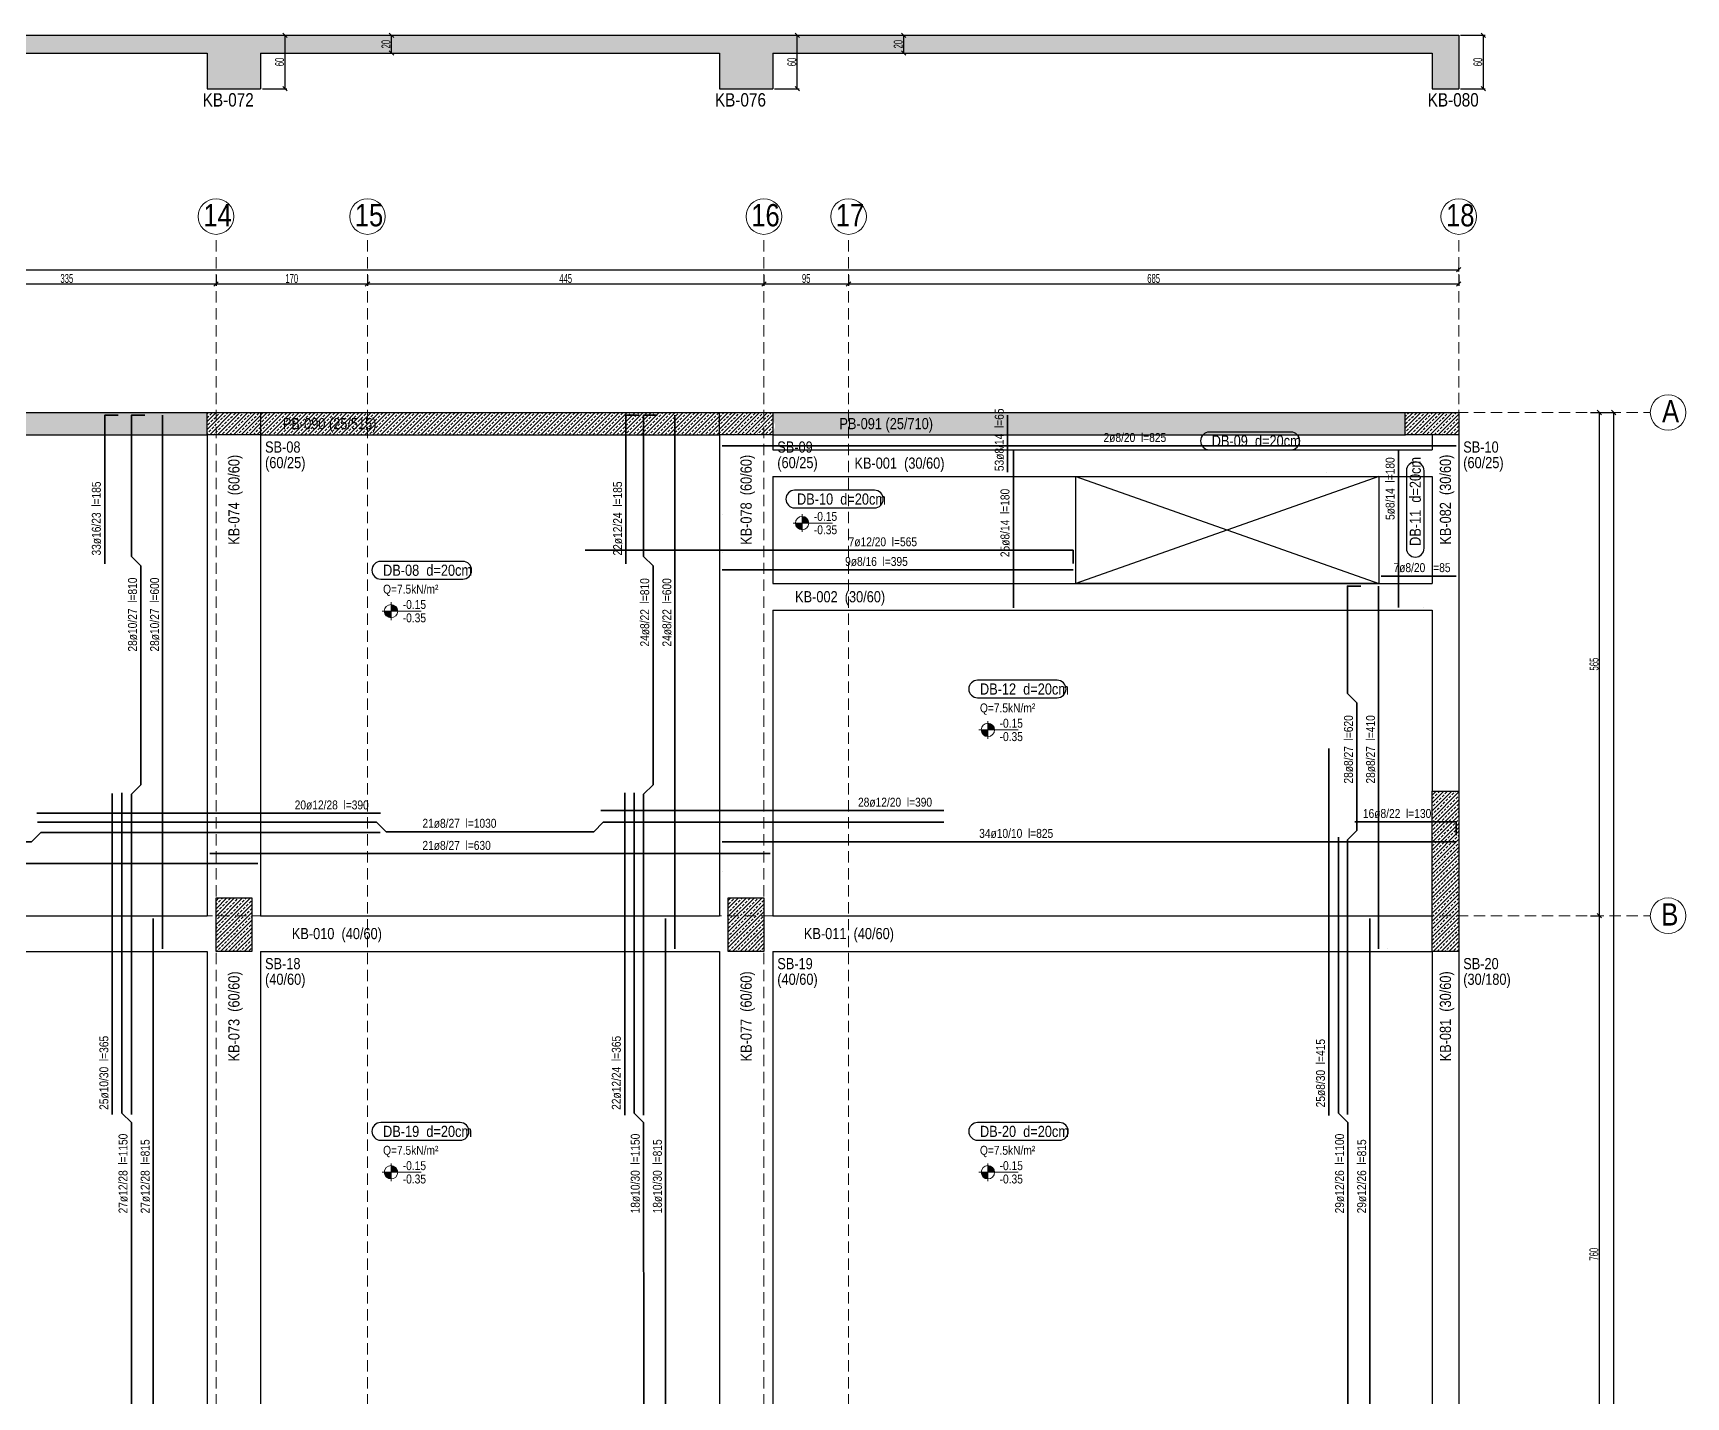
# Model space of a CAD drawing. Header units: millimetres. Extents: x 2430 to 9106, y 615 to 6139.
# Drawn here: x 7238 to 9094, y 4575 to 6106 of the extents above; entities that cross this region are included whole.
import ezdxf

# ---------------------------------------------------------------- set-up
doc = ezdxf.new("R2010")
doc.units = ezdxf.units.MM
doc.linetypes.add('DASHED', pattern=[19.05, 12.7, -6.35])
for name, color, linetype, lineweight in [('AKS BALONU (BEYKENT)', 7, 'Continuous', 20), ('AKS CIZGISI (BEYKENT)', 252, 'DASHED', 20), ('AKS NO (BEYKENT)', 3, 'Continuous', 20), ('AKS OLCU (BEYKENT)', 200, 'Continuous', 20), ('BOSLUK (BEYKENT)', 30, 'Continuous', 30), ('CIZGI (BEYKENT)', 1, 'Continuous', 20), ('DONATI (BEYKENT)', 4, 'Continuous', 35), ('DONATI YAZISI (BEYKENT)', 3, 'Continuous', 20), ('DOSEME ISMI (BEYKENT)', 9, 'Continuous', 20), ('DOSEME PAFTA (BEYKENT)', 3, 'Continuous', 20), ('DOSEME SINIRI (BEYKENT)', 2, 'Continuous', 30), ('KIRIS (BEYKENT)', 2, 'Continuous', 30), ('KIRIS ISMI (BEYKENT)', 40, 'Continuous', 20), ('KOLON (BEYKENT)', 3, 'Continuous', 30), ('KOLON ISMI (BEYKENT)', 91, 'Continuous', 20), ('KOT CIZGI (BEYKENT)', 120, 'Continuous', 20), ('KOT YAZI (BEYKENT)', 7, 'Continuous', 20), ('OLCU (BEYKENT)', 14, 'Continuous', 20), ('PERDE (BEYKENT)', 6, 'Continuous', 30), ('PERDE ISMI (BEYKENT)', 240, 'Continuous', 20), ('TARAMA (BEYKENT)', 252, 'Continuous', 25), ('YAZI (BEYKENT)', 140, 'Continuous', 20)]:
    doc.layers.add(name, color=color, linetype=linetype, lineweight=lineweight)
doc.styles.add('DONATI YAZISI (BEYKENT)', font='')
doc.styles.add('DSMOLC-50', font='bahnschrift light condensed', dxfattribs={"width": 0.75, "height": 10})
doc.styles.add('KLNOLC-25', font='bahnschrift light condensed', dxfattribs={"width": 0.75, "height": 10})
doc.styles.add('KOT (BEYKENT)', font='')
doc.styles.add('stastyle', font='RomanSTA.ttf')
doc.styles.add('YAZI (BEYKENT)', font='')
doc.styles.get('DONATI YAZISI (BEYKENT)').set_extended_font_data('Bahnschrift Light Condensed')
doc.styles.get('KOT (BEYKENT)').set_extended_font_data('Bahnschrift Light Condensed')
doc.styles.get('YAZI (BEYKENT)').set_extended_font_data('Bahnschrift Light Condensed')
doc.dimstyles.new('DSMOLC-50', dxfattribs={"dimtxt": 10, "dimasz": 5, "dimexe": 2, "dimexo": 2, "dimgap": 1, "dimtad": 1, "dimdec": 1, "dimrnd": 0.5, "dimzin": 12, "dimdsep": 46, "dimtxsty": 'DSMOLC-50', "dimblk": 'OBLIQUE', "dimblk1": 'OBLIQUE', "dimblk2": 'OBLIQUE', "dimcen": 0, "dimclrt": 7, "dimadec": 0, "dimazin": 0, "dimtfac": 1, "dimtdec": 4, "dimtix": 1, "dimtmove": 2, "dimatfit": 3, "dimfxl": 1, "dimtzin": 0, "dimarcsym": 0})
pattern_1 = [(45, (1250.5757, 1934.793), (-4.490128, 4.490128), []), (45, (1255.066, 1934.793), (-4.490128, 4.490128), [3.175, -1.5875])]
pattern_2 = [(45, (1250.5757, 1934.793), (-4.4194174, 4.4194174), []), (45, (1254.995, 1934.793), (-4.4194174, 4.4194174), [3.125, -1.5625])]

# ---------------------------------------------------------------- blocks, each defined once
blk = doc.blocks.new('_Oblique')
at = {"color": 0, "linetype": 'ByBlock', "lineweight": -2}
blk.add_line((-0.5, -0.5), (0.5, 0.5), dxfattribs=at)
blk = doc.blocks.new('*D94')
at = {"layer": 'AKS OLCU (BEYKENT)', "color": 0, "lineweight": -2, "transparency": 16777216}
for p, q in [((7108.7, 5834.1), (7108.7, 5822.1)), ((7443.7, 5834.1), (7443.7, 5822.1)), ((7108.7, 5824.1), (7443.7, 5824.1))]:
    blk.add_line(p, q, dxfattribs=at)
at = {"layer": 'DEFPOINTS', "color": 0, "transparency": 16777216}
for p in [(7108.7, 5836.1), (7443.7, 5836.1), (7443.7, 5824.1)]:
    blk.add_point(p, dxfattribs=at)
at = {"layer": 'AKS OLCU (BEYKENT)', "color": 0, "lineweight": -2, "transparency": 16777216, "xscale": 5, "yscale": 5, "zscale": 5, "rotation": 180}
blk.add_blockref('_Oblique', (7108.7, 5824.1), dxfattribs=at)
at = {"layer": 'AKS OLCU (BEYKENT)', "color": 0, "lineweight": -2, "transparency": 16777216, "xscale": 5, "yscale": 5, "zscale": 5}
blk.add_blockref('_Oblique', (7443.7, 5824.1), dxfattribs=at)
at = {"layer": 'AKS OLCU (BEYKENT)', "color": 7, "transparency": 16777216, "insert": (7276.2, 5830.2), "char_height": 10, "attachment_point": 5, "style": 'DSMOLC-50'}
blk.add_mtext('335', dxfattribs=at)
blk = doc.blocks.new('*D95')
at = {"layer": 'AKS OLCU (BEYKENT)', "color": 0, "lineweight": -2, "transparency": 16777216}
for p, q in [((7443.7, 5834.1), (7443.7, 5822.1)), ((7613.7, 5834.1), (7613.7, 5822.1)), ((7443.7, 5824.1), (7613.7, 5824.1))]:
    blk.add_line(p, q, dxfattribs=at)
at = {"layer": 'DEFPOINTS', "color": 0, "transparency": 16777216}
for p in [(7443.7, 5836.1), (7613.7, 5836.1), (7613.7, 5824.1)]:
    blk.add_point(p, dxfattribs=at)
at = {"layer": 'AKS OLCU (BEYKENT)', "color": 0, "lineweight": -2, "transparency": 16777216, "xscale": 5, "yscale": 5, "zscale": 5, "rotation": 180}
blk.add_blockref('_Oblique', (7443.7, 5824.1), dxfattribs=at)
at = {"layer": 'AKS OLCU (BEYKENT)', "color": 0, "lineweight": -2, "transparency": 16777216, "xscale": 5, "yscale": 5, "zscale": 5}
blk.add_blockref('_Oblique', (7613.7, 5824.1), dxfattribs=at)
at = {"layer": 'AKS OLCU (BEYKENT)', "color": 7, "transparency": 16777216, "insert": (7528.7, 5830.2), "char_height": 10, "attachment_point": 5, "style": 'DSMOLC-50'}
blk.add_mtext('170', dxfattribs=at)
blk = doc.blocks.new('*D96')
at = {"layer": 'AKS OLCU (BEYKENT)', "color": 0, "lineweight": -2, "transparency": 16777216}
for p, q in [((7613.7, 5834.1), (7613.7, 5822.1)), ((8058.7, 5834.1), (8058.7, 5822.1)), ((7613.7, 5824.1), (8058.7, 5824.1))]:
    blk.add_line(p, q, dxfattribs=at)
at = {"layer": 'DEFPOINTS', "color": 0, "transparency": 16777216}
for p in [(7613.7, 5836.1), (8058.7, 5836.1), (8058.7, 5824.1)]:
    blk.add_point(p, dxfattribs=at)
at = {"layer": 'AKS OLCU (BEYKENT)', "color": 0, "lineweight": -2, "transparency": 16777216, "xscale": 5, "yscale": 5, "zscale": 5, "rotation": 180}
blk.add_blockref('_Oblique', (7613.7, 5824.1), dxfattribs=at)
at = {"layer": 'AKS OLCU (BEYKENT)', "color": 0, "lineweight": -2, "transparency": 16777216, "xscale": 5, "yscale": 5, "zscale": 5}
blk.add_blockref('_Oblique', (8058.7, 5824.1), dxfattribs=at)
at = {"layer": 'AKS OLCU (BEYKENT)', "color": 7, "transparency": 16777216, "insert": (7836.2, 5830.1), "char_height": 10, "attachment_point": 5, "style": 'DSMOLC-50'}
blk.add_mtext('445', dxfattribs=at)
blk = doc.blocks.new('*D97')
at = {"layer": 'AKS OLCU (BEYKENT)', "color": 0, "lineweight": -2, "transparency": 16777216}
for p, q in [((8058.7, 5834.1), (8058.7, 5822.1)), ((8153.7, 5834.1), (8153.7, 5822.1)), ((8058.7, 5824.1), (8153.7, 5824.1))]:
    blk.add_line(p, q, dxfattribs=at)
at = {"layer": 'DEFPOINTS', "color": 0, "transparency": 16777216}
for p in [(8058.7, 5836.1), (8153.7, 5836.1), (8153.7, 5824.1)]:
    blk.add_point(p, dxfattribs=at)
at = {"layer": 'AKS OLCU (BEYKENT)', "color": 0, "lineweight": -2, "transparency": 16777216, "xscale": 5, "yscale": 5, "zscale": 5, "rotation": 180}
blk.add_blockref('_Oblique', (8058.7, 5824.1), dxfattribs=at)
at = {"layer": 'AKS OLCU (BEYKENT)', "color": 0, "lineweight": -2, "transparency": 16777216, "xscale": 5, "yscale": 5, "zscale": 5}
blk.add_blockref('_Oblique', (8153.7, 5824.1), dxfattribs=at)
at = {"layer": 'AKS OLCU (BEYKENT)', "color": 7, "transparency": 16777216, "insert": (8106.2, 5830.2), "char_height": 10, "attachment_point": 5, "style": 'DSMOLC-50'}
blk.add_mtext('95', dxfattribs=at)
blk = doc.blocks.new('*D98')
at = {"layer": 'AKS OLCU (BEYKENT)', "color": 0, "lineweight": -2, "transparency": 16777216}
for p, q in [((8153.7, 5834.1), (8153.7, 5822.1)), ((8838.7, 5834.1), (8838.7, 5822.1)), ((8153.7, 5824.1), (8838.7, 5824.1))]:
    blk.add_line(p, q, dxfattribs=at)
at = {"layer": 'DEFPOINTS', "color": 0, "transparency": 16777216}
for p in [(8153.7, 5836.1), (8838.7, 5836.1), (8838.7, 5824.1)]:
    blk.add_point(p, dxfattribs=at)
at = {"layer": 'AKS OLCU (BEYKENT)', "color": 0, "lineweight": -2, "transparency": 16777216, "xscale": 5, "yscale": 5, "zscale": 5, "rotation": 180}
blk.add_blockref('_Oblique', (8153.7, 5824.1), dxfattribs=at)
at = {"layer": 'AKS OLCU (BEYKENT)', "color": 0, "lineweight": -2, "transparency": 16777216, "xscale": 5, "yscale": 5, "zscale": 5}
blk.add_blockref('_Oblique', (8838.7, 5824.1), dxfattribs=at)
at = {"layer": 'AKS OLCU (BEYKENT)', "color": 7, "transparency": 16777216, "insert": (8496.2, 5830.2), "char_height": 10, "attachment_point": 5, "style": 'DSMOLC-50'}
blk.add_mtext('685', dxfattribs=at)
blk = doc.blocks.new('*D99')
at = {"layer": 'AKS OLCU (BEYKENT)', "color": 0, "lineweight": -2, "transparency": 16777216}
for p, q in [((2978.7, 5838.1), (2978.7, 5842.1)), ((2978.7, 5840.1), (8838.7, 5840.1)), ((8838.7, 5838.1), (8838.7, 5842.1))]:
    blk.add_line(p, q, dxfattribs=at)
at = {"layer": 'DEFPOINTS', "color": 0, "transparency": 16777216}
for p in [(2978.7, 5836.1), (8838.7, 5840.1), (8838.7, 5836.1)]:
    blk.add_point(p, dxfattribs=at)
at = {"layer": 'AKS OLCU (BEYKENT)', "color": 0, "lineweight": -2, "transparency": 16777216, "xscale": 5, "yscale": 5, "zscale": 5, "rotation": 180}
blk.add_blockref('_Oblique', (2978.7, 5840.1), dxfattribs=at)
at = {"layer": 'AKS OLCU (BEYKENT)', "color": 0, "lineweight": -2, "transparency": 16777216, "xscale": 5, "yscale": 5, "zscale": 5}
blk.add_blockref('_Oblique', (8838.7, 5840.1), dxfattribs=at)
at = {"layer": 'AKS OLCU (BEYKENT)', "color": 7, "transparency": 16777216, "insert": (5908.7, 5846.2), "char_height": 10, "attachment_point": 5, "style": 'DSMOLC-50'}
blk.add_mtext('5860', dxfattribs=at)
blk = doc.blocks.new('*D106')
at = {"layer": 'AKS OLCU (BEYKENT)', "color": 0, "lineweight": -2, "transparency": 16777216}
for p, q in [((8986.6, 5114.8), (8998.6, 5114.8)), ((8996.6, 4354.8), (8996.6, 5114.8)), ((8986.6, 4354.8), (8998.6, 4354.8))]:
    blk.add_line(p, q, dxfattribs=at)
at = {"layer": 'DEFPOINTS', "color": 0, "transparency": 16777216}
for p in [(8984.6, 5114.8), (8996.6, 5114.8), (8984.6, 4354.8)]:
    blk.add_point(p, dxfattribs=at)
at = {"layer": 'AKS OLCU (BEYKENT)', "color": 0, "lineweight": -2, "transparency": 16777216, "xscale": 5, "yscale": 5, "zscale": 5}
for p, rotation in [((8996.6, 5114.8), 90), ((8996.6, 4354.8), 270)]:
    blk.add_blockref('_Oblique', p, dxfattribs=dict(at, rotation=rotation))
at = {"layer": 'AKS OLCU (BEYKENT)', "color": 7, "transparency": 16777216, "insert": (8990.5, 4734.8), "char_height": 10, "attachment_point": 5, "rotation": 90, "style": 'DSMOLC-50'}
blk.add_mtext('760', dxfattribs=at)
blk = doc.blocks.new('*D107')
at = {"layer": 'AKS OLCU (BEYKENT)', "color": 0, "lineweight": -2, "transparency": 16777216}
for p, q in [((8986.6, 5679.8), (8998.6, 5679.8)), ((8996.6, 5114.8), (8996.6, 5679.8)), ((8986.6, 5114.8), (8998.6, 5114.8))]:
    blk.add_line(p, q, dxfattribs=at)
at = {"layer": 'DEFPOINTS', "color": 0, "transparency": 16777216}
for p in [(8984.6, 5679.8), (8996.6, 5679.8), (8984.6, 5114.8)]:
    blk.add_point(p, dxfattribs=at)
at = {"layer": 'AKS OLCU (BEYKENT)', "color": 0, "lineweight": -2, "transparency": 16777216, "xscale": 5, "yscale": 5, "zscale": 5}
for p, rotation in [((8996.6, 5679.8), 90), ((8996.6, 5114.8), 270)]:
    blk.add_blockref('_Oblique', p, dxfattribs=dict(at, rotation=rotation))
at = {"layer": 'AKS OLCU (BEYKENT)', "color": 7, "transparency": 16777216, "insert": (8990.6, 5397.3), "char_height": 10, "attachment_point": 5, "rotation": 90, "style": 'DSMOLC-50'}
blk.add_mtext('565', dxfattribs=at)
blk = doc.blocks.new('*D108')
at = {"layer": 'AKS OLCU (BEYKENT)', "color": 0, "lineweight": -2, "transparency": 16777216}
for p, q in [((8986.6, 5679.8), (9014.6, 5679.8)), ((9012.6, 869.8), (9012.6, 5679.8)), ((8986.6, 869.8), (9014.6, 869.8))]:
    blk.add_line(p, q, dxfattribs=at)
at = {"layer": 'DEFPOINTS', "color": 0, "transparency": 16777216}
for p in [(8984.6, 5679.8), (9012.6, 5679.8), (8984.6, 869.8)]:
    blk.add_point(p, dxfattribs=at)
at = {"layer": 'AKS OLCU (BEYKENT)', "color": 0, "lineweight": -2, "transparency": 16777216, "xscale": 5, "yscale": 5, "zscale": 5}
for p, rotation in [((9012.6, 5679.8), 90), ((9012.6, 869.8), 270)]:
    blk.add_blockref('_Oblique', p, dxfattribs=dict(at, rotation=rotation))
at = {"layer": 'AKS OLCU (BEYKENT)', "color": 7, "transparency": 16777216, "insert": (9006.5, 3274.8), "char_height": 10, "attachment_point": 5, "rotation": 90, "style": 'DSMOLC-50'}
blk.add_mtext('4810', dxfattribs=at)
blk = doc.blocks.new('*D148')
at = {"layer": 'DEFPOINTS', "color": 0, "transparency": 16777216}
for p in [(7493.7, 6103.3), (7521.2, 6103.3), (7493.7, 6043.3)]:
    blk.add_point(p, dxfattribs=at)
at = {"layer": 'OLCU (BEYKENT)', "color": 0, "lineweight": -2, "transparency": 16777216}
for p, q in [((7495.7, 6103.3), (7523.2, 6103.3)), ((7521.2, 6043.3), (7521.2, 6103.3)), ((7495.7, 6043.3), (7523.2, 6043.3))]:
    blk.add_line(p, q, dxfattribs=at)
at = {"layer": 'OLCU (BEYKENT)', "color": 0, "lineweight": -2, "transparency": 16777216, "xscale": 5, "yscale": 5, "zscale": 5}
for p, rotation in [((7521.2, 6103.3), 90), ((7521.2, 6043.3), 270)]:
    blk.add_blockref('_Oblique', p, dxfattribs=dict(at, rotation=rotation))
at = {"layer": 'OLCU (BEYKENT)', "color": 7, "lineweight": -3, "transparency": 16777216, "insert": (7515.1, 6073.3), "char_height": 10, "attachment_point": 5, "rotation": 90, "style": 'KLNOLC-25'}
blk.add_mtext('60', dxfattribs=at)
blk = doc.blocks.new('*D149')
at = {"layer": 'DEFPOINTS', "color": 0, "transparency": 16777216}
for p in [(7613.5, 6103.3), (7640.6, 6103.3), (7613.5, 6083.3)]:
    blk.add_point(p, dxfattribs=at)
at = {"layer": 'OLCU (BEYKENT)', "color": 0, "lineweight": -2, "transparency": 16777216}
for p, q in [((7615.5, 6103.3), (7642.6, 6103.3)), ((7640.6, 6083.3), (7640.6, 6103.3)), ((7615.5, 6083.3), (7642.6, 6083.3))]:
    blk.add_line(p, q, dxfattribs=at)
at = {"layer": 'OLCU (BEYKENT)', "color": 0, "lineweight": -2, "transparency": 16777216, "xscale": 5, "yscale": 5, "zscale": 5}
for p, rotation in [((7640.6, 6103.3), 90), ((7640.6, 6083.3), 270)]:
    blk.add_blockref('_Oblique', p, dxfattribs=dict(at, rotation=rotation))
at = {"layer": 'OLCU (BEYKENT)', "color": 7, "lineweight": -3, "transparency": 16777216, "insert": (7634.5, 6093.3), "char_height": 10, "attachment_point": 5, "rotation": 90, "style": 'KLNOLC-25'}
blk.add_mtext('20', dxfattribs=at)
blk = doc.blocks.new('*D150')
at = {"layer": 'DEFPOINTS', "color": 0, "transparency": 16777216}
for p in [(8068.7, 6103.3), (8096.2, 6103.3), (8068.7, 6043.3)]:
    blk.add_point(p, dxfattribs=at)
at = {"layer": 'OLCU (BEYKENT)', "color": 0, "lineweight": -2, "transparency": 16777216}
for p, q in [((8070.7, 6103.3), (8098.2, 6103.3)), ((8096.2, 6043.3), (8096.2, 6103.3)), ((8070.7, 6043.3), (8098.2, 6043.3))]:
    blk.add_line(p, q, dxfattribs=at)
at = {"layer": 'OLCU (BEYKENT)', "color": 0, "lineweight": -2, "transparency": 16777216, "xscale": 5, "yscale": 5, "zscale": 5}
for p, rotation in [((8096.2, 6103.3), 90), ((8096.2, 6043.3), 270)]:
    blk.add_blockref('_Oblique', p, dxfattribs=dict(at, rotation=rotation))
at = {"layer": 'OLCU (BEYKENT)', "color": 7, "lineweight": -3, "transparency": 16777216, "insert": (8090.1, 6073.3), "char_height": 10, "attachment_point": 5, "rotation": 90, "style": 'KLNOLC-25'}
blk.add_mtext('60', dxfattribs=at)
blk = doc.blocks.new('*D151')
at = {"layer": 'DEFPOINTS', "color": 0, "transparency": 16777216}
for p in [(8188.5, 6103.3), (8215.6, 6103.3), (8188.5, 6083.3)]:
    blk.add_point(p, dxfattribs=at)
at = {"layer": 'OLCU (BEYKENT)', "color": 0, "lineweight": -2, "transparency": 16777216}
for p, q in [((8190.5, 6103.3), (8217.6, 6103.3)), ((8215.6, 6083.3), (8215.6, 6103.3)), ((8190.5, 6083.3), (8217.6, 6083.3))]:
    blk.add_line(p, q, dxfattribs=at)
at = {"layer": 'OLCU (BEYKENT)', "color": 0, "lineweight": -2, "transparency": 16777216, "xscale": 5, "yscale": 5, "zscale": 5}
for p, rotation in [((8215.6, 6103.3), 90), ((8215.6, 6083.3), 270)]:
    blk.add_blockref('_Oblique', p, dxfattribs=dict(at, rotation=rotation))
at = {"layer": 'OLCU (BEYKENT)', "color": 7, "lineweight": -3, "transparency": 16777216, "insert": (8209.5, 6093.3), "char_height": 10, "attachment_point": 5, "rotation": 90, "style": 'KLNOLC-25'}
blk.add_mtext('20', dxfattribs=at)
blk = doc.blocks.new('*D152')
at = {"layer": 'DEFPOINTS', "color": 0, "transparency": 16777216}
for p in [(8838.7, 6103.3), (8866.3, 6103.3), (8838.7, 6043.3)]:
    blk.add_point(p, dxfattribs=at)
at = {"layer": 'OLCU (BEYKENT)', "color": 0, "lineweight": -2, "transparency": 16777216}
for p, q in [((8840.7, 6103.3), (8868.3, 6103.3)), ((8866.3, 6043.3), (8866.3, 6103.3)), ((8840.7, 6043.3), (8868.3, 6043.3))]:
    blk.add_line(p, q, dxfattribs=at)
at = {"layer": 'OLCU (BEYKENT)', "color": 0, "lineweight": -2, "transparency": 16777216, "xscale": 5, "yscale": 5, "zscale": 5}
for p, rotation in [((8866.3, 6103.3), 90), ((8866.3, 6043.3), 270)]:
    blk.add_blockref('_Oblique', p, dxfattribs=dict(at, rotation=rotation))
at = {"layer": 'OLCU (BEYKENT)', "color": 7, "lineweight": -3, "transparency": 16777216, "insert": (8860.2, 6073.3), "char_height": 10, "attachment_point": 5, "rotation": 90, "style": 'KLNOLC-25'}
blk.add_mtext('60', dxfattribs=at)

msp = doc.modelspace()

# ---------------------------------------------------------------- hatches: boundary and pattern name
at = {"layer": 'KOT CIZGI (BEYKENT)'}
h = msp.add_hatch(color=256, dxfattribs=at)
h.dxf.hatch_style = 1
h.paths.add_polyline_path([(8101.58, 5555.64), (8094.08, 5555.64, 0.4142136), (8101.58, 5548.14)])
h = msp.add_hatch(color=256, dxfattribs=at)
h.dxf.hatch_style = 1
h.paths.add_polyline_path([(8101.58, 5563.14), (8101.58, 5555.64), (8109.08, 5555.64, 0.4142136)])
h = msp.add_hatch(color=256, dxfattribs=at)
h.dxf.hatch_style = 1
h.paths.add_polyline_path([(7640.11, 5456.75), (7632.61, 5456.75, 0.4142136), (7640.11, 5449.25)])
h = msp.add_hatch(color=256, dxfattribs=at)
h.dxf.hatch_style = 1
h.paths.add_polyline_path([(7640.11, 5464.25), (7640.11, 5456.75), (7647.61, 5456.75, 0.4142136)])
h = msp.add_hatch(color=256, dxfattribs=at)
h.dxf.hatch_style = 1
h.paths.add_polyline_path([(8310.11, 5330.91), (8310.11, 5323.41), (8317.61, 5323.41, 0.4142136)])
h = msp.add_hatch(color=256, dxfattribs=at)
h.dxf.hatch_style = 1
h.paths.add_polyline_path([(8310.11, 5323.41), (8302.61, 5323.41, 0.4142136), (8310.11, 5315.91)])
h = msp.add_hatch(color=256, dxfattribs=at)
h.dxf.hatch_style = 1
h.paths.add_polyline_path([(7640.11, 4826.75), (7632.61, 4826.75, 0.4142136), (7640.11, 4819.25)])
h = msp.add_hatch(color=256, dxfattribs=at)
h.dxf.hatch_style = 1
h.paths.add_polyline_path([(7640.11, 4834.25), (7640.11, 4826.75), (7647.61, 4826.75, 0.4142136)])
h = msp.add_hatch(color=256, dxfattribs=at)
h.dxf.hatch_style = 1
h.paths.add_polyline_path([(8310.11, 4826.75), (8302.61, 4826.75, 0.4142136), (8310.11, 4819.25)])
h = msp.add_hatch(color=256, dxfattribs=at)
h.dxf.hatch_style = 1
h.paths.add_polyline_path([(8310.11, 4834.25), (8310.11, 4826.75), (8317.61, 4826.75, 0.4142136)])
at = {"layer": 'TARAMA (BEYKENT)', "lineweight": -3}
h = msp.add_hatch(dxfattribs=at)
h.set_pattern_fill('ANSI33', color=256)
h.set_pattern_definition(pattern_1)
h.paths.add_polyline_path([(8838.74, 6103.28), (2978.62, 6103.28), (2978.62, 6043.28), (3008.71, 6043.28), (3008.71, 6083.28), (3728.72, 6083.28), (3728.72, 6043.28), (3788.72, 6043.28), (3788.72, 6083.28), (4523.72, 6083.28), (4523.72, 6043.28), (4583.72, 6043.28), (4583.72, 6083.28), (5293.72, 6083.28), (5293.72, 6043.28), (5353.72, 6043.28), (5353.72, 6083.28), (6053.72, 6083.28), (6053.72, 6043.28), (6113.72, 6043.28), (6113.72, 6083.28), (6633.72, 6083.28), (6633.72, 6043.28), (6693.72, 6043.28), (6693.72, 6083.28), (7433.72, 6083.28), (7433.72, 6043.28), (7493.72, 6043.28), (7493.72, 6083.28), (8008.72, 6083.28), (8008.72, 6043.28), (8068.72, 6043.28), (8068.72, 6083.28), (8808.82, 6083.28), (8808.82, 6043.28), (8838.74, 6043.28)])
h = msp.add_hatch(dxfattribs=at)
h.set_pattern_fill('ANSI33', color=256)
h.set_pattern_definition(pattern_1)
h.paths.add_polyline_path([(7433.72, 5679.78), (6693.72, 5679.78), (6693.72, 5654.78), (7433.72, 5654.78)])
at = {"layer": 'TARAMA (BEYKENT)'}
h = msp.add_hatch(dxfattribs=at)
h.set_pattern_fill('ANSI33', color=256, style=0, pattern_type=0)
h.set_pattern_definition(pattern_2)
h.paths.add_polyline_path([(7433.72, 5679.78), (7493.72, 5679.78), (7493.72, 5654.78), (7433.72, 5654.78)], flags=0)
at = {"layer": 'TARAMA (BEYKENT)', "lineweight": -3}
h = msp.add_hatch(dxfattribs=at)
h.set_pattern_fill('ANSI33', color=256)
h.set_pattern_definition(pattern_1)
h.paths.add_polyline_path([(8008.72, 5679.78), (7493.72, 5679.78), (7493.72, 5654.78), (8008.72, 5654.78)])
at = {"layer": 'TARAMA (BEYKENT)'}
h = msp.add_hatch(dxfattribs=at)
h.set_pattern_fill('ANSI33', color=256, style=0, pattern_type=0)
h.set_pattern_definition(pattern_2)
h.paths.add_polyline_path([(8008.72, 5679.78), (8068.72, 5679.78), (8068.72, 5654.78), (8008.72, 5654.78)], flags=0)
at = {"layer": 'TARAMA (BEYKENT)', "lineweight": -3}
h = msp.add_hatch(dxfattribs=at)
h.set_pattern_fill('ANSI33', color=256)
h.set_pattern_definition(pattern_1)
h.paths.add_polyline_path([(8778.72, 5679.78), (8068.72, 5679.78), (8068.72, 5670.37, -0.2134108), (8071.22, 5664.78, -0.2134108), (8068.72, 5659.19), (8068.72, 5654.78), (8778.72, 5654.78)])
at = {"layer": 'TARAMA (BEYKENT)'}
h = msp.add_hatch(dxfattribs=at)
h.set_pattern_fill('ANSI33', color=256, style=0, pattern_type=0)
h.set_pattern_definition(pattern_2)
h.paths.add_polyline_path([(8778.72, 5679.78), (8838.72, 5679.78), (8838.72, 5654.78), (8778.72, 5654.78)], flags=0)
h = msp.add_hatch(dxfattribs=at)
h.set_pattern_fill('ANSI33', color=256, style=0, pattern_type=0)
h.set_pattern_definition(pattern_2)
h.paths.add_polyline_path([(8808.72, 5254.78), (8838.72, 5254.78), (8838.72, 5074.78), (8808.72, 5074.78)], flags=0)
h = msp.add_hatch(dxfattribs=at)
h.set_pattern_fill('ANSI33', color=256, style=0, pattern_type=0)
h.set_pattern_definition(pattern_2)
h.paths.add_polyline_path([(7443.72, 5134.78), (7483.72, 5134.78), (7483.72, 5074.78), (7443.72, 5074.78)], flags=0)
h = msp.add_hatch(dxfattribs=at)
h.set_pattern_fill('ANSI33', color=256, style=0, pattern_type=0)
h.set_pattern_definition(pattern_2)
h.paths.add_polyline_path([(8018.72, 5134.78), (8058.72, 5134.78), (8058.72, 5074.78), (8018.72, 5074.78)], flags=0)

# ---------------------------------------------------------------- linework, layer by layer
at = {"layer": 'AKS BALONU (BEYKENT)'}
for centre in [(7443.72, 5899.78), (7613.72, 5899.78), (8058.72, 5899.78), (8153.72, 5899.78), (8838.72, 5899.78), (9073.72, 5679.78), (9073.72, 5114.78)]:
    msp.add_circle(centre, 20, dxfattribs=at)
at = {"layer": 'AKS CIZGISI (BEYKENT)'}
for p, q in [((7443.72, 659.78), (7443.72, 5879.78)), ((7613.72, 659.78), (7613.72, 5879.78)), ((8058.72, 659.78), (8058.72, 5879.78)), ((8153.72, 659.78), (8153.72, 5879.78)), ((8838.72, 659.78), (8838.72, 5879.78)), ((2778.72, 5679.78), (9053.72, 5679.78)), ((2778.72, 5114.78), (9053.72, 5114.78))]:
    msp.add_line(p, q, dxfattribs=at)
at = {"layer": 'BOSLUK (BEYKENT)', "elevation": 0}
msp.add_lwpolyline([(8408.8, 5607.95), (8748.8, 5607.95), (8748.8, 5487.95), (8408.8, 5487.95)], close=True, dxfattribs=at)
at = {"layer": 'CIZGI (BEYKENT)', "lineweight": -3}
for p, q in [((8748.8, 5607.95, 0), (8408.8, 5487.95, 0)), ((8408.8, 5607.95, 0), (8748.8, 5487.95, 0))]:
    msp.add_line(p, q, dxfattribs=at)
at = {"layer": 'DONATI (BEYKENT)'}
for points in [[(7318.72, 5510), (7318.72, 5676.63), (7333.72, 5676.63)], [(7348.72, 4891.82), (7348.72, 5251.2), (7359.33, 5261.81), (7359.32, 5507.58), (7348.72, 5518.2), (7348.72, 5676.7), (7363.72, 5676.71)], [(7383.72, 5077.78), (7383.72, 5676.78)], [(7903.84, 5510), (7903.84, 5676.63), (7918.85, 5676.63)], [(7923.72, 4890.93), (7923.72, 5251.2), (7934.33, 5261.81), (7934.32, 5507.58), (7923.72, 5518.2), (7923.72, 5676.7), (7938.72, 5676.71)], [(7958.72, 5077.78), (7958.72, 5676.78)], [(8332.32, 5612.78), (8332.32, 5676.78)], [(8011.72, 5642.28), (8835.72, 5642.28)], [(8338.72, 5460.58), (8338.72, 5636.77)], [(8771.04, 5460.84), (8771.04, 5636.78)], [(7857.96, 5525.19), (8405.71, 5525.19), (8405.72, 5510.19)], [(8011.72, 5503.1), (8405.72, 5503.1)], [(8751.72, 5496.19), (8835.72, 5496.19)], [(8713.68, 4891.73), (8713.68, 5199.95), (8724.29, 5210.56), (8724.28, 5353.83), (8713.68, 5364.45), (8713.68, 5484.95), (8728.68, 5484.95)], [(8748.68, 5077.78), (8748.68, 5484.95)], [(8692.94, 4890.46), (8692.94, 5302.62)], [(7327.21, 4891.75), (7327.21, 5252.18)], [(7338.12, 4115.98), (7338.12, 4536.19), (7348.73, 4546.8), (7348.72, 4882.57), (7338.12, 4893.19), (7338.12, 5252.94)], [(7902.44, 4890.86), (7902.44, 5252.87)], [(7913.13, 4113.64), (7913.13, 4536.19), (7923.73, 4546.8), (7923.72, 4882.57), (7913.13, 4893.19), (7913.13, 5252.94)], [(7875.52, 5232.86), (8260.56, 5232.86)], [(7242.57, 5229.78), (7628.15, 5229.78)], [(7243.11, 5219.78), (7623.88, 5219.78), (7634.49, 5209.18), (7867.77, 5209.18), (7878.38, 5219.78), (8260.63, 5219.78)], [(8721.9, 5220.21), (8835.65, 5220.21), (8835.65, 5205.21)], [(6501.64, 5208.33), (6880.14, 5208.33), (6890.75, 5197.73), (7236.52, 5197.73), (7247.14, 5208.33), (7627.93, 5208.33)], [(8011.72, 5197.83), (8835.72, 5197.83)], [(8703.72, 4114.73), (8703.72, 4536.19), (8714.33, 4546.8), (8714.32, 4882.57), (8703.72, 4893.19), (8703.72, 5202.94)], [(7436.72, 5184.78), (8065.72, 5184.78)], [(6636.72, 5173.33), (7490.72, 5173.33)], [(7373.12, 4297.77), (7373.12, 5111.77)], [(7948.12, 4297.77), (7948.12, 5111.77)], [(8738.72, 4297.77), (8738.72, 5111.77)]]:
    msp.add_lwpolyline(points, dxfattribs=at)
at = {"layer": 'DOSEME PAFTA (BEYKENT)', "lineweight": -3}
for points in [[(8558.73, 5637.98), (8650.41, 5637.98, 1), (8650.41, 5657.76), (8558.73, 5657.76, 1)], [(8799.77, 5527.37), (8799.77, 5614.42, 1), (8779.99, 5614.42), (8779.99, 5527.37, 1)], [(8093.22, 5572.71), (8182.83, 5572.71, 1), (8182.83, 5592.5), (8093.22, 5592.5, 1)], [(7628.58, 5492.79), (7720.7, 5492.79, 1), (7720.7, 5512.58), (7628.58, 5512.58, 1)], [(8298.58, 5359.46), (8387.94, 5359.46, 1), (8387.94, 5379.24), (8298.58, 5379.24, 1)], [(7628.58, 4862.79), (7717.69, 4862.79, 1), (7717.69, 4882.58), (7628.58, 4882.58, 1)], [(8298.58, 4862.79), (8390.51, 4862.79, 1), (8390.51, 4882.58), (8298.58, 4882.58, 1)]]:
    msp.add_lwpolyline(points, format="xyb", close=True, dxfattribs=at)
at = {"layer": 'DOSEME SINIRI (BEYKENT)'}
for p, q in [((2978.62, 6103.28), (8838.74, 6103.28)), ((8838.74, 6103.28), (8838.74, 6043.28)), ((6693.72, 6083.28), (7433.72, 6083.28)), ((7433.72, 6083.28), (7433.72, 6043.28)), ((7493.72, 6083.28), (7493.72, 6043.28)), ((7493.72, 6083.28), (8008.72, 6083.28)), ((8008.72, 6083.28), (8008.72, 6043.28)), ((8068.72, 6083.28), (8068.72, 6043.28)), ((8068.72, 6083.28), (8808.82, 6083.28)), ((8808.82, 6083.28), (8808.82, 6043.28)), ((7433.72, 6043.28), (7493.72, 6043.28)), ((8008.72, 6043.28), (8068.72, 6043.28)), ((8808.82, 6043.28), (8838.74, 6043.28))]:
    msp.add_line(p, q, dxfattribs=at)
at = {"layer": 'KIRIS (BEYKENT)'}
for p, q in [((7433.72, 5654.78), (7433.72, 5114.78)), ((7493.72, 5654.78), (7493.72, 5114.78)), ((8008.72, 5654.78), (8008.72, 5114.78)), ((8068.72, 5654.78), (8068.72, 5637.95, 0)), ((8808.72, 5654.88), (8808.72, 5637.95, 0)), ((8838.72, 5654.88), (8838.72, 5487.95, 0)), ((8068.72, 5637.95, 0), (8808.72, 5637.95, 0)), ((8068.72, 5607.95, 0), (8068.72, 5487.95, 0)), ((8068.72, 5607.95, 0), (8808.72, 5607.95, 0)), ((8808.72, 5607.95, 0), (8808.72, 5487.95, 0)), ((8068.72, 5487.95, 0), (8808.72, 5487.95, 0)), ((8838.72, 5487.95, 0), (8838.82, 5254.78)), ((8068.72, 5457.95, 0), (8068.72, 5114.78)), ((8068.72, 5457.95, 0), (8808.72, 5457.95, 0)), ((8808.72, 5457.95, 0), (8808.82, 5254.78)), ((6693.72, 5114.78), (7433.72, 5114.78)), ((7493.72, 5114.78), (8008.72, 5114.78)), ((8068.72, 5114.78), (8808.82, 5114.78)), ((6693.72, 5074.78), (7433.72, 5074.78)), ((7433.72, 5074.78), (7433.72, 4354.78)), ((7493.72, 5074.78), (8008.72, 5074.78)), ((7493.72, 5074.78), (7493.72, 4354.78)), ((8008.72, 5074.78), (8008.72, 4354.78)), ((8068.72, 5074.78), (8808.82, 5074.78)), ((8068.72, 5074.78), (8068.72, 4354.78)), ((8808.72, 5074.78), (8808.82, 4354.88)), ((8838.72, 5074.78), (8838.82, 4354.88))]:
    msp.add_line(p, q, dxfattribs=at)
at = {"layer": 'KOLON (BEYKENT)'}
for points in [[(7433.72, 5679.78), (7493.72, 5679.78), (7493.72, 5654.78), (7433.72, 5654.78)], [(8008.72, 5679.78), (8068.72, 5679.78), (8068.72, 5654.78), (8008.72, 5654.78)], [(8778.72, 5679.78), (8838.72, 5679.78), (8838.72, 5654.78), (8778.72, 5654.78)], [(8808.72, 5254.78), (8838.72, 5254.78), (8838.72, 5074.78), (8808.72, 5074.78)], [(7443.72, 5134.78), (7483.72, 5134.78), (7483.72, 5074.78), (7443.72, 5074.78)], [(8018.72, 5134.78), (8058.72, 5134.78), (8058.72, 5074.78), (8018.72, 5074.78)]]:
    msp.add_lwpolyline(points, close=True, dxfattribs=at)
at = {"layer": 'KOT CIZGI (BEYKENT)'}
for p, q in [((8091.58, 5555.64), (8135.61, 5555.64)), ((8101.58, 5565.64), (8101.58, 5545.64)), ((7630.11, 5456.75), (7674.14, 5456.75)), ((7640.11, 5466.75), (7640.11, 5446.75)), ((8310.11, 5333.41), (8310.11, 5313.41)), ((8300.11, 5323.41), (8344.14, 5323.41)), ((7630.11, 4826.75), (7674.14, 4826.75)), ((7640.11, 4836.75), (7640.11, 4816.75)), ((8300.11, 4826.75), (8344.14, 4826.75)), ((8310.11, 4836.75), (8310.11, 4816.75))]:
    msp.add_line(p, q, dxfattribs=at)
for centre in [(8101.58, 5555.64), (7640.11, 5456.75), (8310.11, 5323.41), (7640.11, 4826.75), (8310.11, 4826.75)]:
    msp.add_circle(centre, 7.5, dxfattribs=at)
at = {"layer": 'PERDE (BEYKENT)'}
for p, q in [((6693.72, 5679.78), (7433.72, 5679.78)), ((7493.72, 5679.78), (8008.72, 5679.78)), ((8068.72, 5679.78), (8778.82, 5679.78)), ((6693.72, 5654.78), (7433.72, 5654.78)), ((7493.72, 5654.78), (8008.72, 5654.78)), ((8068.72, 5654.78), (8778.82, 5654.78))]:
    msp.add_line(p, q, dxfattribs=at)

# ---------------------------------------------------------------- texts
at = {"layer": 'AKS NO (BEYKENT)', "style": 'YAZI (BEYKENT)'}
for s, p in [('14', (7429.49, 5888.78)), ('15', (7599.5, 5888.78)), ('16', (8044.55, 5888.78)), ('17', (8139.45, 5888.78)), ('18', (8824.5, 5888.78)), ('A', (9066.94, 5668.78)), ('B', (9066.13, 5103.78))]:
    msp.add_text(s, height=25, dxfattribs=at).set_placement(p)
at = {"layer": 'DONATI (BEYKENT)', "style": 'stastyle'}
for s, p in [('& 1-.2- 1- 0- 0', (8011.72, 5642.28)), ('& 8-.2- 1- 1.300001- 0', (8690.72, 5612.76)), ('& 4-.2- 1- 6.149997- 0', (8011.71, 5565.11)), ('& 2-.2- 1- 6.149997- 0', (8011.72, 5523.11)), ('& 2-.2- 1- 3.650001- 0', (8338.72, 5460.58)), ('& 2-.2- 1- 0- 0', (8798.72, 5460.84)), ('& 1-.2- 1- 8- 7.8', (7436.72, 5184.78)), ('& 1-.2- 1- 6.149997- 0', (8011.72, 5164.78)), ('& 1-.2- 1- 7.599998- 0', (7383.72, 5077.78)), ('& 1-.2- 1- 7.600001- 0', (7958.72, 5077.78)), ('& 1-.2- 1- 7.6- 1.300001', (8758.72, 5077.78))]:
    msp.add_text(s, height=0.0005, dxfattribs=at).set_placement(p)
at = {"layer": 'DONATI YAZISI (BEYKENT)', "style": 'DONATI YAZISI (BEYKENT)'}
for s, p in [(' 53ø8/14  l=65', (8327.89, 5610.75)), (' 5ø8/14  l=180', (8766.62, 5555.94)), (' 33ø16/23  l=185', (7314.3, 5516.03)), (' 22ø12/24  l=185', (7899.42, 5516.03)), (' 25ø8/14  l=180', (8334.3, 5514.21)), (' 28ø10/27  l=810', (7354.9, 5408.17)), (' 28ø10/27  l=600', (7379.72, 5408.16)), (' 24ø8/22  l=810', (7929.9, 5413.84)), (' 24ø8/22  l=600', (7954.72, 5413.83)), (' 28ø8/27  l=620', (8719.86, 5260.02)), (' 28ø8/27  l=410', (8744.68, 5260.01)), (' 25ø10/30  l=365', (7322.79, 4893.66)), (' 22ø12/24  l=365', (7898.02, 4893.66)), (' 25ø8/30  l=415', (8688.52, 4896.5)), (' 27ø12/28  l=1150', (7344.3, 4777.44)), (' 27ø12/28  l=815', (7369.12, 4777.43)), (' 18ø10/30  l=1150', (7919.3, 4777.47)), (' 18ø10/30  l=815', (7944.12, 4777.46)), (' 29ø12/26  l=1100', (8709.9, 4777.46)), (' 29ø12/26  l=815', (8734.72, 4777.45))]:
    msp.add_text(s, height=10, rotation=90, dxfattribs=at).set_placement(p)
for s, p in [(' 2ø8/20  l=825', (8436.73, 5646.71)), (' 7ø12/20  l=565', (8150.63, 5529.62)), (' 9ø8/16  l=395', (8146.66, 5507.53)), (' 7ø8/20  l=85', (8762.27, 5500.62)), (' 20ø12/28  l=390', (7528.8, 5234.21)), (' 28ø12/20  l=390', (8161.16, 5237.28)), (' 16ø8/22  l=130', (8727.93, 5224.63)), (' 21ø8/27  l=1030', (7672.18, 5213.6)), (' 21ø8/27  l=630', (7672.17, 5188.78)), (' 34ø10/10  l=825', (8297.16, 5202.26))]:
    msp.add_text(s, height=10, dxfattribs=at).set_placement(p)
at = {"layer": 'DOSEME ISMI (BEYKENT)', "style": 'YAZI (BEYKENT)'}
for s, p in [('DB-09  d=20cm', (8561.37, 5641.63)), ('DB-10  d=20cm', (8095.86, 5576.37)), ('DB-08  d=20cm', (7631.22, 5496.45)), ('DB-12  d=20cm', (8301.22, 5363.11)), ('DB-19  d=20cm', (7631.22, 4866.45)), ('DB-20  d=20cm', (8301.22, 4866.45))]:
    msp.add_text(s, height=12.5, dxfattribs=at).set_placement(p)
msp.add_text('DB-11  d=20cm', height=12.5, rotation=90, dxfattribs=at).set_placement((8796.12, 5530.01))
at = {"layer": 'KIRIS ISMI (BEYKENT)', "style": 'YAZI (BEYKENT)'}
for s, height, p in [('KB-072', 15, (7428.72, 6023.28)), ('KB-076', 15, (8003.72, 6023.28)), ('KB-080', 15, (8803.82, 6023.28)), ('KB-001  (30/60)', 12.5, (8160.35, 5616.7, 0)), ('KB-002  (30/60)', 12.5, (8093.72, 5466.7, 0)), ('KB-010  (40/60)', 12.5, (7528.82, 5088.53)), ('KB-011  (40/60)', 12.5, (8103.62, 5088.53))]:
    msp.add_text(s, height=height, dxfattribs=at).set_placement(p)
for s, p in [('KB-074  (60/60)', (7469.98, 5531.16)), ('KB-078  (60/60)', (8044.98, 5531.16)), ('KB-082  (30/60)', (8829.98, 5531.39)), ('KB-073  (60/60)', (7469.98, 4951.25)), ('KB-077  (60/60)', (8044.98, 4951.26)), ('KB-081  (30/60)', (8829.98, 4951.33))]:
    msp.add_text(s, height=12.5, rotation=90, dxfattribs=at).set_placement(p)
at = {"layer": 'KOLON ISMI (BEYKENT)', "style": 'YAZI (BEYKENT)'}
for s, p in [('SB-08', (7498.72, 5634.78)), ('SB-09', (8073.72, 5634.78)), ('SB-10', (8843.72, 5634.78)), ('(60/25)', (7498.72, 5617.28)), ('(60/25)', (8073.72, 5617.28)), ('(60/25)', (8843.72, 5617.28)), ('SB-18', (7498.72, 5054.78)), ('SB-19', (8073.72, 5054.78)), ('SB-20', (8843.73, 5054.78)), ('(40/60)', (7498.72, 5037.28)), ('(40/60)', (8073.72, 5037.28)), ('(30/180)', (8843.73, 5037.28))]:
    msp.add_text(s, height=12.5, dxfattribs=at).set_placement(p)
at = {"layer": 'KOT YAZI (BEYKENT)', "style": 'KOT (BEYKENT)'}
for s, p in [(' -0.15', (8111.58, 5558.14)), (' -0.35', (8111.58, 5543.14)), (' -0.15', (7650.11, 5459.25)), (' -0.35', (7650.11, 5444.25)), (' -0.15', (8320.11, 5325.91)), (' -0.35', (8320.11, 5310.91)), (' -0.15', (7650.11, 4829.25)), (' -0.35', (7650.11, 4814.25)), (' -0.15', (8320.11, 4829.25)), (' -0.35', (8320.11, 4814.25))]:
    msp.add_text(s, height=10, dxfattribs=at).set_placement(p)
at = {"layer": 'PERDE ISMI (BEYKENT)', "style": 'YAZI (BEYKENT)'}
for s, p in [('PB-090 (25/515)', (7518.72, 5661.03)), ('PB-091 (25/710)', (8143.46, 5661.03))]:
    msp.add_text(s, height=12.5, dxfattribs=at).set_placement(p)
at = {"layer": 'YAZI (BEYKENT)', "style": 'YAZI (BEYKENT)'}
for p in [(7631.22, 5476.45), (8301.22, 5343.11), (7631.22, 4846.45), (8301.22, 4846.45)]:
    msp.add_text('Q=7.5kN/m²', height=10, dxfattribs=at).set_placement(p)

# ---------------------------------------------------------------- dimensions: what is measured, and where the dimension line sits
at = {"layer": 'AKS OLCU (BEYKENT)'}
for base, p1, p2, picture, middle in [((8838.72, 5840.06), (2978.72, 5836.06), (8838.72, 5836.06), '*D99', (5908.72, 5846.17)), ((7443.72, 5824.06), (7108.72, 5836.06), (7443.72, 5836.06), '*D94', (7276.22, 5830.17)), ((7613.72, 5824.06), (7443.72, 5836.06), (7613.72, 5836.06), '*D95', (7528.72, 5830.17)), ((8058.72, 5824.06), (7613.72, 5836.06), (8058.72, 5836.06), '*D96', (7836.22, 5830.11)), ((8153.72, 5824.06), (8058.72, 5836.06), (8153.72, 5836.06), '*D97', (8106.22, 5830.17)), ((8838.72, 5824.06), (8153.72, 5836.06), (8838.72, 5836.06), '*D98', (8496.22, 5830.17))]:
    dim = msp.add_linear_dim(base=base, p1=p1, p2=p2, dimstyle='DSMOLC-50', dxfattribs=at)
    dim.commit()
    dim.dimension.update_dxf_attribs({"geometry": picture, "text_midpoint": middle})
for base, p1, p2, picture, middle in [((8996.62, 5679.78), (8984.62, 5114.78), (8984.62, 5679.78), '*D107', (8990.57, 5397.28)), ((9012.62, 5679.78), (8984.62, 869.78), (8984.62, 5679.78), '*D108', (9006.52, 3274.78)), ((8996.62, 5114.78), (8984.62, 4354.78), (8984.62, 5114.78), '*D106', (8990.52, 4734.78))]:
    dim = msp.add_linear_dim(base=base, p1=p1, p2=p2, angle=90, dimstyle='DSMOLC-50', dxfattribs=at)
    dim.commit()
    dim.dimension.update_dxf_attribs({"geometry": picture, "text_midpoint": middle})
at = {"layer": 'OLCU (BEYKENT)', "lineweight": -3}
for base, p1, p2, picture, middle in [((7521.24, 6103.28), (7493.72, 6043.28), (7493.72, 6103.28), '*D148', (7515.14, 6073.28)), ((7640.58, 6103.28), (7613.54, 6083.28), (7613.54, 6103.28), '*D149', (7634.48, 6093.28)), ((8096.24, 6103.28), (8068.72, 6043.28), (8068.72, 6103.28), '*D150', (8090.14, 6073.28)), ((8215.58, 6103.28), (8188.54, 6083.28), (8188.54, 6103.28), '*D151', (8209.48, 6093.28)), ((8866.26, 6103.28), (8838.74, 6043.28), (8838.74, 6103.28), '*D152', (8860.15, 6073.28))]:
    dim = msp.add_linear_dim(base=base, p1=p1, p2=p2, angle=90, dimstyle='DSMOLC-50', override={"dimtxsty": 'KLNOLC-25'}, dxfattribs=at)
    dim.commit()
    dim.dimension.update_dxf_attribs({"geometry": picture, "text_midpoint": middle})

doc.saveas('drawing.dxf')
